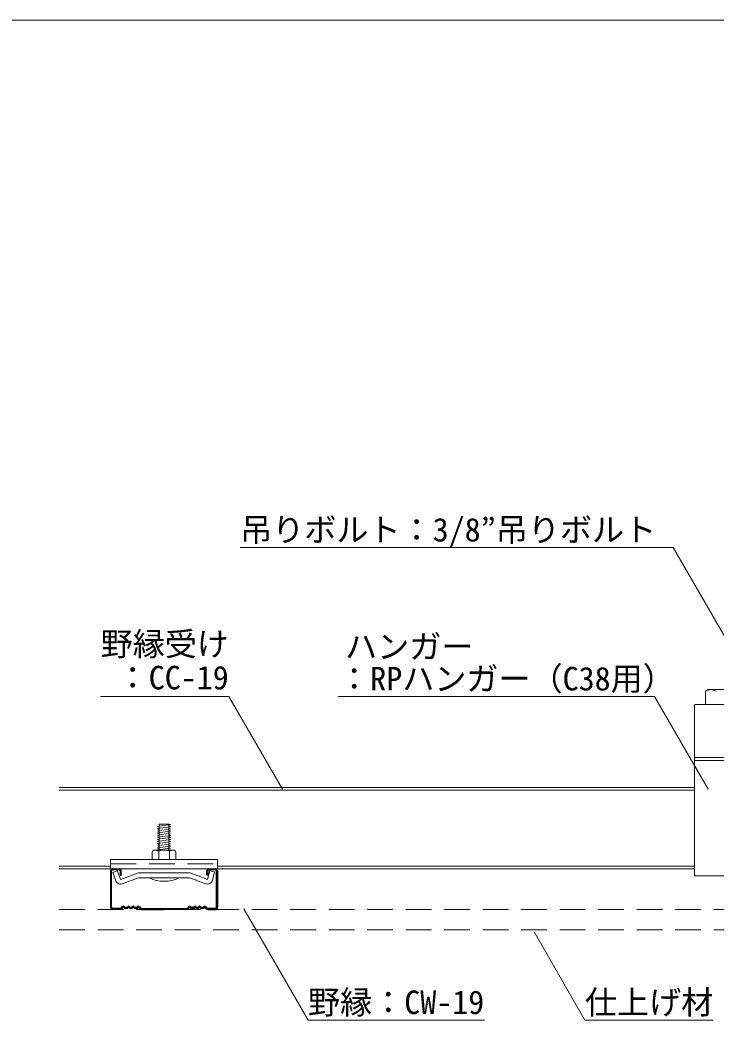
# Model space of a CAD drawing. Units: millimetres on the paper, enlarged 40 times, with parts at other scales. Extents: x -7800 to 7800, y -5578 to 5491.
# Drawn here: x 2321 to 3623, y -4270 to -2400 of the extents above; entities that cross this region are included whole.
import ezdxf
from ezdxf.enums import TextEntityAlignment as Align

# ---------------------------------------------------------------- set-up
doc = ezdxf.new("R2010")
doc.units = ezdxf.units.MM
doc.header["$LTSCALE"] = 40
doc.linetypes.add('DASHED1', pattern=[1.8, 1.2, -0.6])
for name, color, linetype, lineweight in [('7-1_吊り材', 4, 'Continuous', 9), ('7-2_野縁受け', 3, 'Continuous', 18), ('7-3_野縁', 2, 'Continuous', 25), ('7-6_文字', 7, 'Continuous', 18), ('7-A_クリップ', 6, 'DASHED1', 35), ('7-B_ビス', 3, 'Continuous', 18), ('7-C_パネル', 7, 'DASHED1', 18), ('F-2_太線１', 3, 'Continuous', 18)]:
    doc.layers.add(name, color=color, linetype=linetype, lineweight=lineweight)
doc.styles.add('ＭＳ ゴシック', font='')
doc.styles.get('ＭＳ ゴシック').set_extended_font_data('MS Gothic')

msp = doc.modelspace()

# ---------------------------------------------------------------- linework, layer by layer
at = {"layer": '7-1_吊り材', "color": 7, "lineweight": 18}
for p, q in [((3608.52, -3652.05), (3603.27, -3655.09)), ((3603.27, -3680.05), (3603.27, -3655.09)), ((3608.52, -3652.05), (3676.42, -3652.05)), ((3582.47, -4000.05), (3582.47, -3680.05)), ((3582.47, -3680.05), (3702.47, -3680.05)), ((3603.27, -3680.05), (3681.67, -3680.05)), ((3582.47, -3779.25), (3702.47, -3779.25)), ((3582.47, -3784.79), (3702.47, -3784.79)), ((3702.47, -4000.05), (3582.47, -4000.05))]:
    msp.add_line(p, q, dxfattribs=at)
for centre, radius, start, end in [((3616.08, -3679.14), 27.25, 96.34294, 118.04132), ((3612.4, -3671.56), 19.52, 57.57118, 88.04459)]:
    msp.add_arc(centre, radius, start, end, dxfattribs=at)
at = {"layer": '7-2_野縁受け'}
for p, q in [((2394.62, -3835.25), (3582.47, -3835.25)), ((2394.62, -3840.05), (3582.47, -3840.05)), ((2394.62, -3982.45), (2490.47, -3982.45)), ((2690.47, -3982.45), (3582.47, -3982.45)), ((2394.62, -3987.25), (2490.47, -3987.25)), ((2690.47, -3987.25), (3582.47, -3987.25))]:
    msp.add_line(p, q, dxfattribs=at)
at = {"layer": '7-3_野縁'}
for p, q in [((2490.47, -3991.25), (2490.47, -4059.08)), ((2492.47, -4059.25), (2492.47, -3991.25)), ((2494.47, -3987.25), (2506.47, -3987.25)), ((2506.47, -3989.25), (2494.47, -3989.25)), ((2508.47, -3991.25), (2508.47, -3999.25)), ((2672.47, -3991.25), (2672.47, -3999.25)), ((2674.47, -3987.25), (2686.47, -3987.25)), ((2686.47, -3989.25), (2674.47, -3989.25)), ((2688.47, -4059.25), (2688.47, -3991.25)), ((2690.47, -3991.25), (2690.47, -4059.08)), ((2510.26, -4060.67), (2513.08, -4057.84)), ((2513.08, -4057.84), (2510.26, -4060.67)), ((2543.91, -4057.84), (2546.74, -4060.67)), ((2637.09, -4057.84), (2634.26, -4060.67)), ((2670.74, -4060.67), (2667.92, -4057.84)), ((2667.92, -4057.84), (2670.74, -4060.67)), ((2494.47, -4061.25), (2508.84, -4061.25)), ((2508.84, -4061.25), (2494.5, -4061.25)), ((2508.84, -4063.25), (2494.5, -4063.25)), ((2508.84, -4063.25), (2494.5, -4063.25)), ((2514.5, -4059.25), (2511.67, -4062.08)), ((2514.5, -4059.25), (2511.67, -4062.08)), ((2542.5, -4059.25), (2545.33, -4062.08)), ((2548.09, -4063.25), (2590.44, -4063.25)), ((2548.16, -4061.25), (2632.84, -4061.25)), ((2632.79, -4063.25), (2590.44, -4063.25)), ((2638.5, -4059.25), (2635.67, -4062.08)), ((2666.5, -4059.25), (2669.33, -4062.08)), ((2666.5, -4059.25), (2669.33, -4062.08)), ((2686.47, -4061.25), (2672.16, -4061.25)), ((2672.16, -4061.25), (2686.5, -4061.25)), ((2672.16, -4063.25), (2686.5, -4063.25)), ((2672.16, -4063.25), (2686.5, -4063.25))]:
    msp.add_line(p, q, dxfattribs=at)
for points in [[(2508.47, -3999.25), (2510.47, -3999.25), (2510.47, -3991.25)], [(2672.47, -3999.25), (2670.47, -3999.25), (2670.47, -3991.25)]]:
    msp.add_lwpolyline(points, dxfattribs=at)
for centre, radius, start, end in [((2494.47, -3991.25), 4, 90.00299, 180.00299), ((2494.47, -3991.25), 2, 90, 180), ((2506.47, -3991.25), 4, 0.00299, 90.00299), ((2506.47, -3991.25), 2, 0.00699, 90), ((2674.47, -3991.25), 4, 89.99699, 179.99699), ((2674.47, -3991.25), 2, 90, 180), ((2686.47, -3991.25), 4, 359.99699, 89.99699), ((2686.47, -3991.25), 2, 0, 90), ((2514.5, -4059.25), 2, 46.39717, 135), ((2519.5, -4054), 5.25, 226.39717, 313.60281), ((2524.5, -4059.25), 2, 36.86989, 133.60281), ((2528.5, -4056.25), 3, 216.86989, 323.1301), ((2532.5, -4059.25), 2, 36.86989, 143.1301), ((2532.5, -4059.25), 2, 46.39717, 143.1301), ((2537.5, -4054), 5.25, 226.39717, 313.60281), ((2542.5, -4059.25), 2, 44.99998, 133.60281), ((2638.5, -4059.25), 2, 46.39719, 135.00002), ((2643.5, -4054), 5.25, 226.39719, 313.60283), ((2648.5, -4059.25), 2, 36.8699, 143.13011), ((2648.5, -4059.25), 2, 36.8699, 133.60283), ((2652.5, -4056.25), 3, 216.8699, 323.13011), ((2656.5, -4059.25), 2, 46.39719, 143.13011), ((2661.5, -4054), 5.25, 226.39719, 313.60283), ((2666.5, -4059.25), 2, 45, 133.60283), ((2494.47, -4059.25), 4, 177.476, 270), ((2494.47, -4059.25), 4, 177.476, 270), ((2494.47, -4059.25), 2, 180, 270), ((2508.84, -4059.25), 2, 269.99998, 314.99998), ((2508.84, -4059.25), 2, 270, 314.99998), ((2508.84, -4059.25), 4, 270, 314.99998), ((2508.84, -4059.25), 4, 270, 315), ((2519.5, -4054), 7.25, 226.39717, 313.60281), ((2528.5, -4056.25), 5, 216.86989, 323.1301), ((2537.5, -4054), 7.25, 226.39717, 313.60281), ((2548.16, -4059.25), 4, 225, 270), ((2548.16, -4059.25), 2, 225, 270), ((2632.84, -4059.25), 2, 270, 315), ((2632.84, -4059.25), 4, 270, 315), ((2643.5, -4054), 7.25, 226.39719, 313.60283), ((2652.5, -4056.25), 5, 216.8699, 323.13011), ((2661.5, -4054), 7.25, 226.39719, 313.60283), ((2672.16, -4059.25), 4, 225.00002, 270), ((2672.16, -4059.25), 4, 225, 270), ((2672.16, -4059.25), 2, 225, 270), ((2672.16, -4059.25), 2, 225.00002, 270), ((2686.47, -4059.25), 4, 269.99997, 2.524), ((2686.47, -4059.25), 4, 270, 2.524), ((2686.47, -4059.25), 2, 270, 0)]:
    msp.add_arc(centre, radius, start, end, dxfattribs=at)
at = {"layer": '7-6_文字'}
for p, q in [((2732.87, -3386.23), (3542.87, -3386.23)), ((3542.87, -3386.23), (3642.87, -3559.43)), ((2471.86, -3664.81), (2711.86, -3664.81)), ((2711.86, -3664.81), (2811.86, -3838.02)), ((2916.14, -3664.81), (3508.11, -3664.81)), ((3508.11, -3664.81), (3608.11, -3838.02)), ((2859.78, -4269.98), (2739.78, -4062.13)), ((3377.73, -4269.98), (3282.63, -4105.25)), ((2859.78, -4269.98), (3189.78, -4269.98)), ((3377.73, -4269.98), (3617.73, -4269.98))]:
    msp.add_line(p, q, dxfattribs=at)
at = {"layer": '7-A_クリップ', "color": 7, "linetype": 'Continuous', "lineweight": 18}
for p, q in [((2490.47, -3970.05), (2690.47, -3970.05)), ((2490.47, -3970.05), (2490.47, -3987.25)), ((2690.47, -3987.25), (2690.47, -3970.05)), ((2490.47, -3987.25), (2690.47, -3987.25)), ((2503.3, -3991.21), (2494.66, -3994.36)), ((2499.44, -4007.49), (2494.66, -3994.36)), ((2500.26, -4009.74), (2494.66, -3994.36)), ((2502.35, -3987.18), (2496.35, -3987.18)), ((2509.05, -4006.99), (2503.3, -3991.21)), ((2542.5, -3994.81), (2509.05, -4006.99)), ((2542.5, -3994.81), (2590.47, -3994.81)), ((2638.44, -3994.81), (2590.47, -3994.81)), ((2638.44, -3994.81), (2590.47, -3994.81)), ((2638.44, -3994.81), (2590.47, -3994.81)), ((2638.44, -3994.81), (2668.05, -4005.59)), ((2680.89, -4008.96), (2685.13, -3993.15)), ((2512.12, -4015.22), (2542.91, -4004.01)), ((2590.47, -4004.01), (2627.05, -4004.01)), ((2590.47, -4004.01), (2629.39, -4004.01)), ((2590.47, -4004.01), (2635.32, -4004.01)), ((2628.42, -4004.01), (2635.32, -4004.01)), ((2630.39, -4004.01), (2638.04, -4004.01)), ((2651.01, -4008.74), (2638.04, -4004.01)), ((2668.82, -4015.22), (2648.05, -4007.66)), ((2666.88, -4005.16), (2671.89, -4006.99))]:
    msp.add_line(p, q, dxfattribs=at)
at = {"layer": '7-A_クリップ', "color": 7, "lineweight": 18}
msp.add_line((2490.47, -3978.05), (2690.47, -3978.05), dxfattribs=at)
at = {"layer": '7-A_クリップ', "color": 4, "linetype": 'Continuous', "lineweight": 9}
msp.add_line((2632.71, -4004.01), (2626, -4004.01), dxfattribs=at)
at = {"layer": '7-A_クリップ', "color": 7, "linetype": 'Continuous', "lineweight": 18}
for points in [[(2509.05, -4006.99), (2503.3, -3991.21), (2494.66, -3994.36)], [(2671.89, -4006.99), (2676.24, -3990.77), (2685.13, -3993.15)], [(2590.47, -4004.01), (2545.62, -4004.01), (2542.91, -4004.01)]]:
    msp.add_lwpolyline(points, dxfattribs=at)
for centre, start, end in [((2508.9, -4006.59), 200, 300), ((2672, -4006.58), 245, 345)]:
    msp.add_arc(centre, 9.2, start, end, dxfattribs=at)
at = {"layer": '7-B_ビス'}
for p, q in [((2602.47, -3904.64), (2578.47, -3908.01)), ((2578.47, -3908.01), (2581.47, -3909.59)), ((2602.47, -3908.64), (2578.47, -3912.01)), ((2581.47, -3952.05), (2581.47, -3904.01)), ((2581.47, -3904.01), (2599.47, -3904.01)), ((2602.47, -3904.64), (2599.47, -3904.01)), ((2599.47, -3952.05), (2599.47, -3904.13)), ((2602.47, -3908.64), (2599.47, -3907.06)), ((2578.47, -3912.01), (2581.47, -3913.59)), ((2602.47, -3912.64), (2599.47, -3911.06)), ((2602.47, -3916.64), (2599.47, -3915.06)), ((2602.47, -3920.64), (2599.47, -3919.06)), ((2602.47, -3924.64), (2599.47, -3923.06)), ((2602.47, -3928.64), (2599.47, -3927.06)), ((2602.47, -3932.64), (2599.47, -3931.06)), ((2602.47, -3936.64), (2599.47, -3935.06)), ((2602.47, -3940.64), (2599.47, -3939.06)), ((2602.47, -3944.64), (2599.47, -3943.06)), ((2568.47, -3956.05), (2568.47, -3970.05)), ((2571.15, -3952.72), (2569.27, -3953.66)), ((2571.15, -3952.72), (2569.27, -3953.66)), ((2572.47, -3952.05), (2608.47, -3952.05)), ((2573.91, -3952.41), (2580.47, -3954.06)), ((2573.91, -3952.41), (2580.47, -3954.06)), ((2578.47, -3948.01), (2581.47, -3949.59)), ((2602.47, -3948.64), (2578.47, -3952.01)), ((2602.47, -3948.64), (2578.47, -3952.01)), ((2580.47, -3954.06), (2580.47, -3954.12)), ((2580.47, -3954.12), (2580.47, -3970.05)), ((2599.36, -3953.62), (2600.47, -3954.03)), ((2602.47, -3948.64), (2599.47, -3947.06)), ((2602.47, -3948.64), (2599.47, -3947.06)), ((2601.36, -3952.05), (2599.47, -3951.06)), ((2601.36, -3952.05), (2599.47, -3951.06)), ((2607.05, -3952.4), (2600.47, -3954.03)), ((2607.05, -3952.4), (2600.47, -3954.03)), ((2609.78, -3952.7), (2611.65, -3953.62)), ((2609.78, -3952.7), (2611.65, -3953.62)), ((2612.47, -3956.05), (2612.47, -3970.05)), ((2568.47, -3970.05), (2612.47, -3970.05)), ((2618.47, -4004.01), (2562.47, -4004.01))]:
    msp.add_line(p, q, dxfattribs=at)
for points in [[(2602.47, -3912.64), (2578.47, -3916.01), (2581.47, -3917.59)], [(2602.47, -3916.64), (2578.47, -3920.01), (2581.47, -3921.59)], [(2602.47, -3920.64), (2578.47, -3924.01), (2581.47, -3925.59)], [(2602.47, -3924.64), (2578.47, -3928.01), (2581.47, -3929.59)], [(2602.47, -3928.64), (2578.47, -3932.01), (2581.47, -3933.59)], [(2602.47, -3932.64), (2578.47, -3936.01), (2581.47, -3937.59)], [(2602.47, -3936.64), (2578.47, -3940.01), (2581.47, -3941.59)], [(2602.47, -3940.64), (2578.47, -3944.01), (2581.47, -3945.59)], [(2602.47, -3944.64), (2578.47, -3948.01), (2581.47, -3949.59)], [(2599.36, -3953.62), (2600.47, -3954.03), (2600.47, -3970.05)]]:
    msp.add_lwpolyline(points, dxfattribs=at)
for centre, radius, start, end in [((2572.47, -3956.05), 4, 90, 180), ((2572.94, -3956.29), 4, 75.94201, 116.60205), ((2572.94, -3956.29), 4, 75.94201, 116.60205), ((2590.47, -3978.06), 26, 70.01815, 112.61985), ((2590.47, -3978.06), 26, 70.01815, 112.61985), ((2608.01, -3956.29), 4, 63.73468, 103.86023), ((2608.01, -3956.29), 4, 63.73468, 103.86023), ((2608.47, -3956.05), 4, 0, 90), ((2590.47, -3948.01), 62.61, 243.43494, 296.56505)]:
    msp.add_arc(centre, radius, start, end, dxfattribs=at)
at = {"layer": '7-C_パネル'}
for p, q in [((2394.62, -4063.25), (3902.47, -4063.25)), ((2394.62, -4101.25), (3998.47, -4101.25))]:
    msp.add_line(p, q, dxfattribs=at)
at = {"layer": 'F-2_太線１'}
msp.add_line((78.17, -2399.73), (4458.58, -2399.73), dxfattribs=at)

# ---------------------------------------------------------------- texts
at = {"layer": '7-6_文字', "style": 'ＭＳ ゴシック'}
for s, p in [('吊りボルト：3/8”吊りボルト', (2732.87, -3388.23)), ('野縁受け', (2471.86, -3602.02)), ('ハンガー', (2929.14, -3606.81)), ('：CC-19', (2501.86, -3664.81)), ('：RPハンガー（C38用）', (2916.14, -3666.81)), ('野縁：CW-19', (2859.78, -4271.98)), ('仕上げ材', (3377.73, -4271.98))]:
    msp.add_text(s, height=43.99, dxfattribs=at).set_placement(p, align=Align.BOTTOM_LEFT)

doc.saveas('drawing.dxf')
